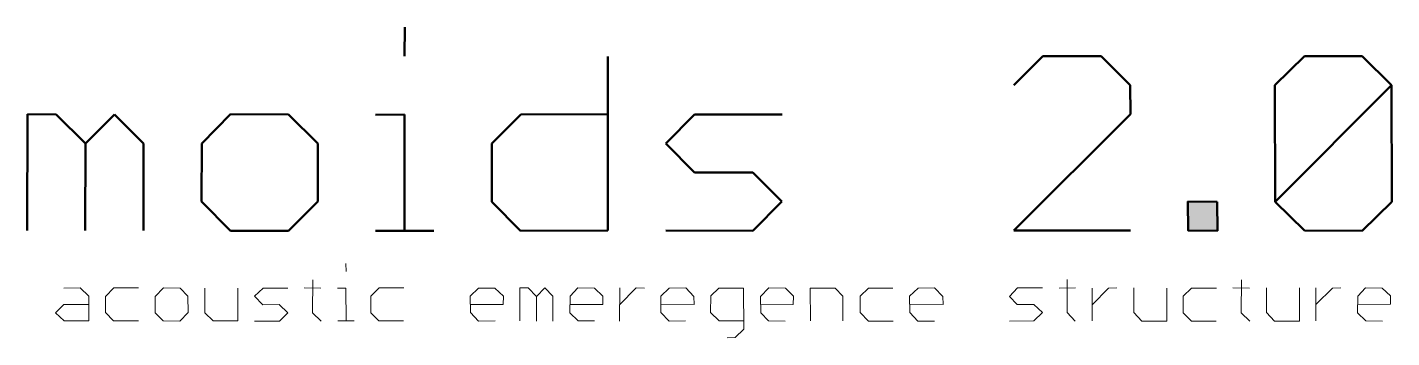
# Model space of a CAD drawing. Header units: millimetres. Extents: x 98.6 to 144, y 147.8 to 158.2.
import ezdxf

# ---------------------------------------------------------------- set-up
doc = ezdxf.new("R2010")
doc.units = ezdxf.units.MM
doc.header["$MEASUREMENT"] = 0
doc.layers.add('レイヤー 1', color=7, linetype='Continuous', lineweight=0)

msp = doc.modelspace()

# ---------------------------------------------------------------- hatches: boundary and pattern name
at = {"layer": 'レイヤー 1'}
h = msp.add_hatch(color=7, dxfattribs=at)
h.dxf.hatch_style = 2
h.paths.add_polyline_path([(138.212, 152.358), (137.237, 152.364), (137.245, 151.397), (138.22, 151.392)])

# ---------------------------------------------------------------- linework, layer by layer
at = {"layer": 'レイヤー 1', "color": 7, "lineweight": 50}
for p, q in [((111.156, 158.167), (111.143, 157.206)), ((117.915, 157.193), (117.921, 151.404)), ((132.409, 157.202), (131.443, 156.241)), ((134.35, 157.205), (132.409, 157.202)), ((135.312, 156.238), (134.35, 157.205)), ((140.134, 156.236), (141.114, 157.205)), ((141.114, 157.205), (143.042, 157.2)), ((143.042, 157.2), (144.017, 156.242)), ((135.32, 155.272), (135.312, 156.238)), ((140.139, 152.353), (140.134, 156.236)), ((140.139, 152.353), (144.017, 156.242)), ((144.017, 156.242), (144.022, 152.359)), ((98.583, 151.402), (98.585, 155.271)), ((98.585, 155.271), (99.546, 155.258)), ((99.546, 155.258), (100.521, 154.299)), ((100.521, 154.299), (101.487, 155.261)), ((101.487, 155.261), (102.449, 154.294)), ((105.349, 155.272), (104.39, 154.297)), ((107.277, 155.267), (105.349, 155.272)), ((108.259, 154.295), (107.277, 155.267)), ((110.179, 155.256), (111.146, 155.264)), ((111.146, 155.264), (111.143, 151.395)), ((114.049, 154.301), (115.015, 155.262)), ((115.015, 155.262), (117.923, 155.273)), ((119.845, 154.293), (120.804, 155.268)), ((120.804, 155.268), (123.72, 155.265)), ((131.435, 151.397), (135.32, 155.272)), ((100.521, 154.299), (100.51, 151.397)), ((102.449, 154.294), (102.452, 151.4)), ((104.39, 154.297), (104.385, 152.369)), ((108.254, 152.367), (108.259, 154.295)), ((114.051, 152.359), (114.049, 154.301)), ((120.807, 153.327), (119.845, 154.293)), ((122.748, 153.329), (120.807, 153.327)), ((123.71, 152.363), (122.748, 153.329)), ((104.385, 152.369), (105.354, 151.389)), ((107.282, 151.384), (108.254, 152.367)), ((115.013, 151.393), (114.051, 152.359)), ((122.751, 151.388), (123.71, 152.363)), ((141.115, 151.395), (140.139, 152.353)), ((144.022, 152.359), (143.042, 151.389)), ((105.354, 151.389), (107.282, 151.384)), ((110.177, 151.387), (112.118, 151.39)), ((117.921, 151.404), (115.013, 151.393)), ((119.849, 151.398), (122.751, 151.388)), ((135.318, 151.402), (131.435, 151.397)), ((143.042, 151.389), (141.115, 151.395))]:
    msp.add_line(p, q, dxfattribs=at)
at = {"layer": 'レイヤー 1', "color": 7, "lineweight": 15}
for p, q in [((109.189, 150.303), (109.198, 150.034)), ((108.091, 149.761), (108.086, 148.658)), ((133.218, 149.769), (133.213, 148.666)), ((139.015, 149.761), (139.01, 148.658)), ((99.8, 149.484), (100.347, 149.488)), ((100.347, 149.488), (100.634, 149.214)), ((100.634, 149.214), (100.634, 148.389)), ((101.19, 149.205), (101.186, 148.671)), ((101.464, 149.491), (101.19, 149.205)), ((102.289, 149.491), (101.464, 149.491)), ((103.114, 149.491), (102.84, 149.204)), ((102.84, 149.204), (102.844, 148.657)), ((103.669, 149.481), (103.114, 149.491)), ((103.934, 149.213), (103.669, 149.481)), ((103.939, 148.665), (103.934, 149.213)), ((104.494, 149.481), (104.494, 148.656)), ((105.598, 148.395), (105.597, 149.476)), ((106.154, 149.211), (106.436, 149.484)), ((106.427, 148.929), (106.154, 149.211)), ((106.436, 149.484), (107.261, 149.484)), ((107.808, 149.488), (108.364, 149.479)), ((108.911, 149.483), (109.189, 149.478)), ((109.189, 149.478), (109.197, 148.384)), ((110.297, 149.495), (110.023, 149.208)), ((110.023, 149.208), (110.027, 148.661)), ((111.122, 149.495), (110.297, 149.495)), ((113.337, 149.215), (113.605, 149.48)), ((113.341, 148.668), (113.337, 149.215)), ((113.605, 149.48), (114.153, 149.485)), ((114.153, 149.485), (114.439, 149.21)), ((114.439, 149.21), (114.435, 148.933)), ((114.987, 148.39), (114.991, 149.492)), ((114.991, 149.492), (115.269, 149.488)), ((115.269, 149.488), (115.542, 149.205)), ((115.542, 149.205), (115.816, 149.492)), ((115.542, 149.205), (115.542, 148.38)), ((115.816, 149.492), (116.089, 149.21)), ((116.089, 149.21), (116.089, 148.385)), ((116.649, 148.653), (116.659, 149.208)), ((116.659, 149.208), (116.919, 149.487)), ((116.919, 149.487), (117.475, 149.478)), ((117.475, 149.478), (117.753, 149.217)), ((117.753, 149.217), (117.749, 148.94)), ((118.304, 148.93), (118.861, 149.49)), ((118.308, 148.383), (118.313, 149.486)), ((118.861, 149.49), (119.138, 149.485)), ((119.681, 149.212), (119.963, 149.485)), ((119.685, 148.665), (119.681, 149.212)), ((119.963, 149.485), (120.511, 149.489)), ((120.511, 149.489), (120.784, 149.207)), ((120.784, 149.207), (120.793, 148.937)), ((121.345, 149.219), (121.336, 148.664)), ((121.613, 149.484), (121.345, 149.219)), ((122.439, 149.484), (121.613, 149.484)), ((122.443, 148.112), (122.439, 149.484)), ((123.003, 149.205), (123.277, 149.492)), ((123.007, 148.658), (123.003, 149.205)), ((123.277, 149.492), (123.833, 149.483)), ((123.833, 149.483), (124.098, 149.214)), ((124.098, 149.214), (124.093, 148.936)), ((124.666, 148.388), (124.658, 149.482)), ((124.658, 149.482), (125.483, 149.482)), ((125.483, 149.482), (125.748, 149.213)), ((125.748, 149.213), (125.747, 148.388)), ((126.599, 149.485), (126.317, 149.212)), ((126.317, 149.212), (126.321, 148.665)), ((127.41, 149.477), (126.599, 149.485)), ((127.967, 149.212), (128.249, 149.485)), ((127.971, 148.664), (127.967, 149.212)), ((128.249, 149.485), (128.797, 149.489)), ((128.797, 149.489), (129.07, 149.207)), ((129.07, 149.207), (129.079, 148.937)), ((131.289, 149.205), (131.563, 149.491)), ((131.554, 148.936), (131.289, 149.205)), ((131.563, 149.491), (132.388, 149.491)), ((132.944, 149.482), (133.491, 149.486)), ((134.047, 148.396), (134.046, 149.477)), ((134.051, 148.929), (134.594, 149.481)), ((134.594, 149.481), (134.863, 149.49)), ((135.432, 149.489), (135.432, 148.664)), ((136.53, 148.381), (136.535, 149.484)), ((137.36, 149.484), (137.078, 149.211)), ((137.078, 149.211), (137.082, 148.663)), ((138.185, 149.483), (137.36, 149.484)), ((138.733, 149.488), (139.288, 149.479)), ((139.849, 149.491), (139.849, 148.666)), ((140.947, 148.383), (140.952, 149.486)), ((141.494, 148.388), (141.499, 149.49)), ((141.504, 148.943), (142.054, 149.481)), ((142.054, 149.481), (142.324, 149.49)), ((142.879, 148.656), (142.889, 149.211)), ((142.889, 149.211), (143.149, 149.49)), ((143.149, 149.49), (143.704, 149.48)), ((143.704, 149.48), (143.983, 149.22)), ((143.983, 149.22), (143.979, 148.942)), ((99.522, 148.663), (99.805, 148.936)), ((99.809, 148.389), (99.522, 148.663)), ((99.805, 148.936), (100.63, 148.936)), ((101.186, 148.671), (101.459, 148.389)), ((102.844, 148.657), (103.109, 148.388)), ((103.664, 148.379), (103.939, 148.665)), ((104.494, 148.656), (104.773, 148.395)), ((106.974, 148.933), (106.427, 148.929)), ((107.261, 148.659), (106.974, 148.933)), ((106.978, 148.386), (107.261, 148.659)), ((108.086, 148.658), (108.372, 148.384)), ((110.027, 148.661), (110.292, 148.392)), ((114.435, 148.933), (113.332, 148.938)), ((113.614, 148.386), (113.341, 148.668)), ((116.928, 148.392), (116.649, 148.653)), ((117.749, 148.94), (116.654, 148.931)), ((119.958, 148.382), (119.685, 148.665)), ((120.793, 148.937), (119.69, 148.942)), ((121.336, 148.664), (121.622, 148.39)), ((124.093, 148.936), (122.998, 148.928)), ((123.272, 148.389), (123.007, 148.658)), ((126.321, 148.665), (126.594, 148.382)), ((128.244, 148.382), (127.971, 148.664)), ((129.079, 148.937), (127.976, 148.942)), ((132.101, 148.94), (131.554, 148.936)), ((132.388, 148.666), (132.101, 148.94)), ((132.106, 148.393), (132.388, 148.666)), ((133.213, 148.666), (133.486, 148.383)), ((135.432, 148.664), (135.705, 148.382)), ((137.082, 148.663), (137.355, 148.381)), ((139.01, 148.658), (139.297, 148.384)), ((139.849, 148.666), (140.122, 148.383)), ((143.158, 148.395), (142.879, 148.656)), ((143.979, 148.942), (142.884, 148.933)), ((100.634, 148.389), (99.809, 148.389)), ((101.459, 148.389), (102.284, 148.388)), ((103.109, 148.388), (103.664, 148.379)), ((104.773, 148.395), (105.598, 148.395)), ((106.153, 148.386), (106.978, 148.386)), ((108.92, 148.388), (109.467, 148.393)), ((110.292, 148.392), (111.117, 148.392)), ((114.161, 148.39), (113.614, 148.386)), ((117.475, 148.397), (116.928, 148.392)), ((120.506, 148.387), (119.958, 148.382)), ((121.622, 148.39), (122.447, 148.389)), ((123.828, 148.38), (123.272, 148.389)), ((126.594, 148.382), (127.419, 148.382)), ((128.792, 148.386), (128.244, 148.382)), ((131.289, 148.38), (132.106, 148.393)), ((135.705, 148.382), (136.53, 148.381)), ((137.355, 148.381), (138.18, 148.381)), ((140.122, 148.383), (140.947, 148.383)), ((143.713, 148.386), (143.158, 148.395)), ((121.891, 147.83), (122.16, 147.839)), ((122.16, 147.839), (122.443, 148.112))]:
    msp.add_line(p, q, dxfattribs=at)
at = {"layer": 'レイヤー 1', "color": 7, "lineweight": 50}
msp.add_lwpolyline([(138.212, 152.358), (137.237, 152.364), (137.245, 151.397), (138.22, 151.392)], close=True, dxfattribs=at)

doc.saveas('drawing.dxf')
